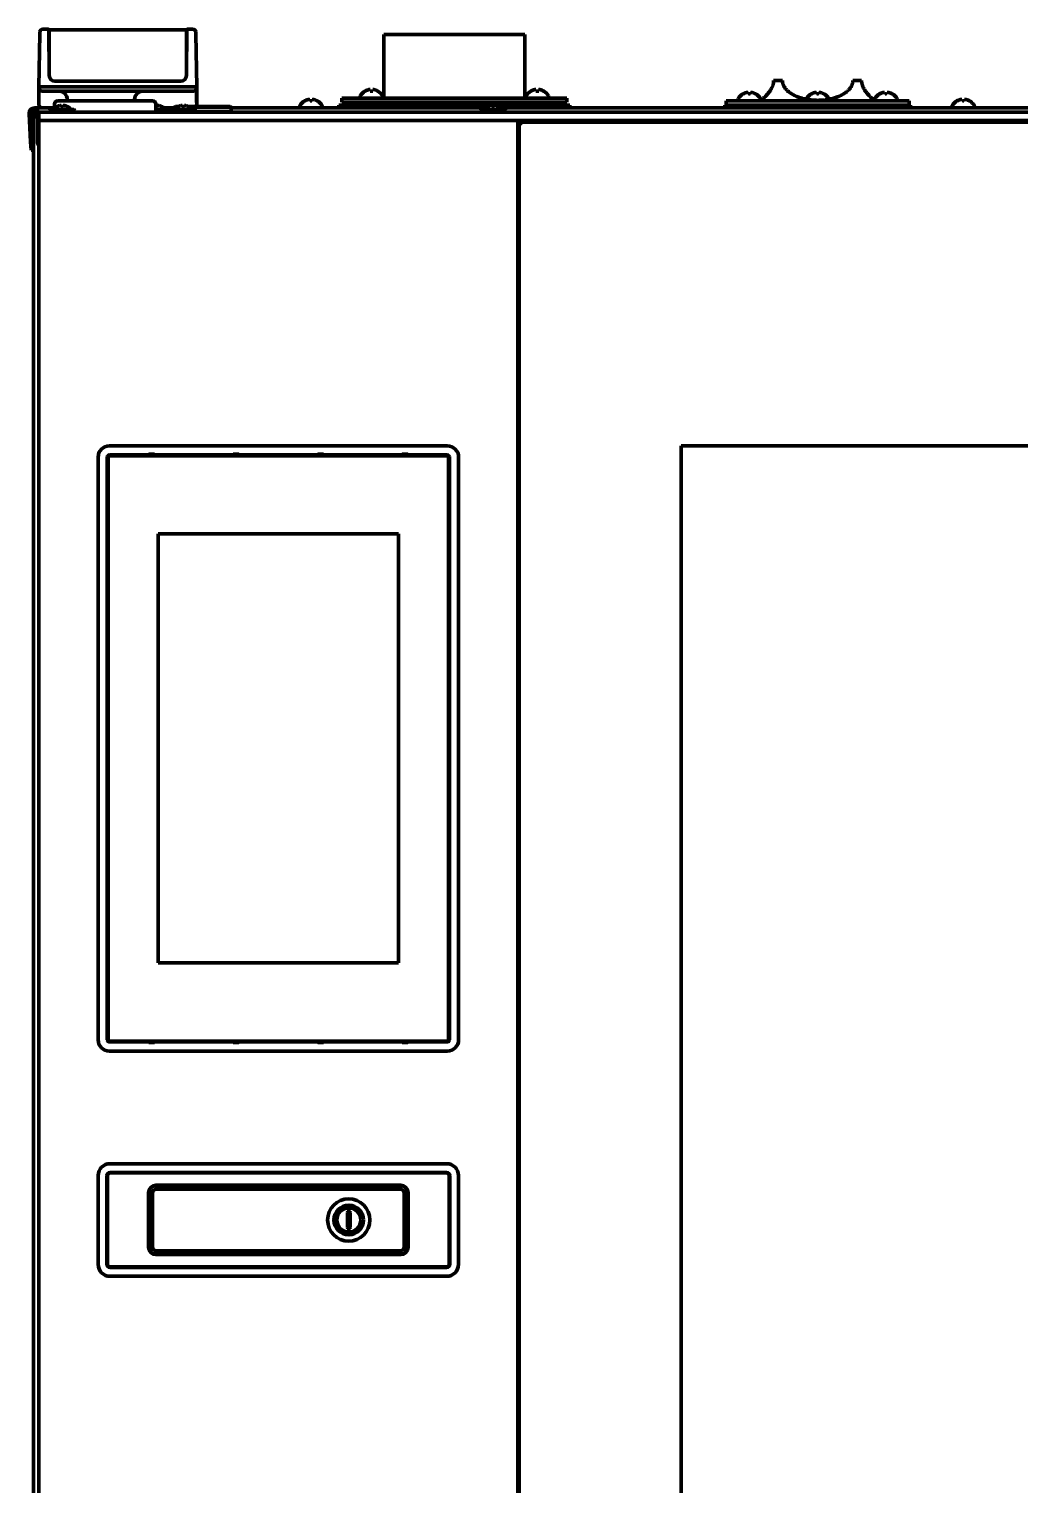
# Model space of a CAD drawing. Header units: inches. Extents: x -2983 to 7024, y 422 to 5529.
# Drawn here: x 2723 to 3075, y 3451 to 3968 of the extents above; entities that cross this region are included whole.
import ezdxf

# ---------------------------------------------------------------- set-up
doc = ezdxf.new("R2010")
doc.units = ezdxf.units.IN

msp = doc.modelspace()

# ---------------------------------------------------------------- linework, layer by layer
at = {"linetype": 'Continuous', "lineweight": 70}
for p, q in [((2726.78, 3947.89), (2727.11, 3966.62)), ((2727.11, 3966.62), (2727.12, 3967.41)), ((2728.12, 3968.39), (2730.04, 3968.39)), ((2730.3, 3966.62), (2730.29, 3968.14)), ((2730.41, 3954.07), (2730.3, 3966.62)), ((2730.41, 3968.19), (2730.41, 3966.39)), ((2779.16, 3968.19), (2730.41, 3968.19)), ((2730.41, 3966.39), (2730.41, 3951.89)), ((2779.16, 3968.19), (2779.16, 3966.39)), ((2779.27, 3966.62), (2779.16, 3954.07)), ((2779.16, 3966.39), (2779.16, 3951.89)), ((2779.28, 3968.14), (2779.27, 3966.62)), ((2779.53, 3968.39), (2781.44, 3968.39)), ((2782.44, 3967.41), (2782.46, 3966.62)), ((2782.46, 3966.62), (2782.78, 3947.89)), ((2899.28, 3966.49), (2849.28, 3966.49)), ((2849.28, 3966.49), (2849.28, 3943.89)), ((2899.28, 3943.89), (2899.28, 3966.49)), ((2726.79, 3947.37), (2726.78, 3947.89)), ((2727.78, 3947.89), (2726.78, 3947.89)), ((2726.78, 3946.82), (2726.78, 3942.96)), ((2726.79, 3947.33), (2726.79, 3947.37)), ((2781.78, 3947.89), (2727.78, 3947.89)), ((2727.79, 3946.39), (2781.78, 3946.39)), ((2777.16, 3949.89), (2732.41, 3949.89)), ((2781.78, 3947.89), (2782.78, 3947.89)), ((2782.78, 3947.37), (2782.77, 3947.33)), ((2782.77, 3945.9), (2782.77, 3942.36)), ((2782.78, 3947.89), (2782.78, 3947.37)), ((2782.78, 3947.89), (2782.78, 3946.82)), ((2782.78, 3947.89), (2782.78, 3947.37)), ((2782.78, 3946.82), (2782.78, 3942.96)), ((2842.54, 3946.34), (2842.54, 3946.37)), ((2847.14, 3946.37), (2847.14, 3946.34)), ((2901.43, 3946.34), (2901.43, 3946.37)), ((2906.03, 3946.37), (2906.03, 3946.34)), ((2987.67, 3950.09), (2990.78, 3950.09)), ((3015.78, 3950.09), (3018.9, 3950.09)), ((2726.28, 3940.39), (2725.28, 3940.39)), ((2726.28, 3940.39), (2726.28, 3938.32)), ((2732.31, 3940.39), (2726.28, 3940.39)), ((2726.78, 3941.91), (2726.79, 3941.37)), ((2732.34, 3941.91), (2732.31, 3940.22)), ((2733.16, 3940.89), (2733.16, 3940.87)), ((2733.34, 3942.89), (2767.23, 3942.89)), ((2734.66, 3940.87), (2734.66, 3941.27)), ((2735.41, 3941.27), (2735.41, 3940.87)), ((2736.84, 3943.44), (2736.85, 3942.89)), ((2736.91, 3940.87), (2736.91, 3940.89)), ((2760.72, 3942.89), (2760.73, 3943.44)), ((2768.28, 3939.4), (2768.23, 3941.91)), ((2768.91, 3941.27), (2768.91, 3940.87)), ((2770.41, 3940.87), (2770.41, 3940.89)), ((2774.98, 3940.39), (2771.1, 3940.39)), ((2775.23, 3940.89), (2774.98, 3940.64)), ((2774.98, 3940.64), (2774.98, 3939.89)), ((2774.98, 3940.64), (2775.78, 3940.64)), ((2776.2, 3940.89), (2775.23, 3940.89)), ((2776.16, 3940.89), (2776.16, 3940.87)), ((2777.66, 3940.87), (2777.66, 3941.27)), ((2778.41, 3940.89), (2777.66, 3940.89)), ((2778.41, 3941.27), (2778.41, 3940.87)), ((2794.73, 3940.89), (2779.87, 3940.89)), ((2779.91, 3940.87), (2779.91, 3940.89)), ((2780.28, 3940.64), (2794.98, 3940.64)), ((2782.77, 3941.37), (2782.78, 3941.9)), ((2794.98, 3940.64), (2794.73, 3940.89)), ((2794.98, 3939.14), (2794.98, 3940.64)), ((2885.5, 3940.39), (2794.99, 3940.39)), ((2819.38, 3940.99), (2819.38, 3940.79)), ((2821.08, 3942.84), (2821.08, 3942.87)), ((2825.68, 3942.87), (2825.68, 3942.84)), ((2827.38, 3940.79), (2827.38, 3940.99)), ((2833.28, 3941.39), (2915.28, 3941.39)), ((2833.28, 3941.39), (2833.28, 3940.39)), ((2834.28, 3943.89), (2914.28, 3943.89)), ((2834.28, 3943.89), (2834.28, 3942.39)), ((2914.28, 3942.39), (2834.28, 3942.39)), ((2840.84, 3944.49), (2840.84, 3944.29)), ((2843.24, 3941.58), (2842.91, 3941.39)), ((2843.09, 3942.39), (2843.24, 3942.3)), ((2843.24, 3942.3), (2843.24, 3941.58)), ((2843.24, 3942.3), (2844.84, 3942.3)), ((2846.44, 3941.58), (2843.24, 3941.58)), ((2844.84, 3942.3), (2846.44, 3942.3)), ((2846.44, 3942.3), (2846.59, 3942.39)), ((2846.44, 3941.58), (2846.44, 3942.3)), ((2846.77, 3941.39), (2846.44, 3941.58)), ((2848.84, 3944.29), (2848.84, 3944.49)), ((2849.28, 3942.39), (2849.28, 3941.39)), ((2886.16, 3940.89), (2886.16, 3940.87)), ((2887.66, 3940.87), (2887.66, 3941.27)), ((2888.41, 3941.27), (2888.41, 3940.87)), ((2889.91, 3940.87), (2889.91, 3940.89)), ((3452.97, 3940.39), (2890.6, 3940.39)), ((2899.28, 3941.39), (2899.28, 3942.39)), ((2899.73, 3944.49), (2899.73, 3944.29)), ((2902.13, 3941.58), (2901.8, 3941.39)), ((2901.98, 3942.39), (2902.13, 3942.3)), ((2902.13, 3942.3), (2902.13, 3941.58)), ((2902.13, 3942.3), (2903.73, 3942.3)), ((2905.33, 3941.58), (2902.13, 3941.58)), ((2903.73, 3942.3), (2905.33, 3942.3)), ((2905.33, 3942.3), (2905.48, 3942.39)), ((2905.33, 3941.58), (2905.33, 3942.3)), ((2905.66, 3941.39), (2905.33, 3941.58)), ((2907.73, 3944.29), (2907.73, 3944.49)), ((2914.28, 3942.39), (2914.28, 3943.89)), ((2915.28, 3940.39), (2915.28, 3941.39)), ((2970.28, 3941.39), (3036.28, 3941.39)), ((2970.28, 3941.39), (2970.28, 3940.39)), ((2970.78, 3942.89), (3035.78, 3942.89)), ((2970.78, 3942.89), (2970.78, 3941.39)), ((2975.04, 3943.49), (2975.04, 3943.29)), ((2976.74, 3945.34), (2976.74, 3945.37)), ((2981.34, 3945.37), (2981.34, 3945.34)), ((2983.04, 3943.29), (2983.04, 3943.49)), ((2983.28, 3943.09), (2983.28, 3942.89)), ((3000.98, 3945.34), (3000.98, 3945.37)), ((3005.58, 3945.37), (3005.58, 3945.34)), ((3023.28, 3942.89), (3023.28, 3943.09)), ((3023.53, 3943.49), (3023.53, 3943.29)), ((3025.23, 3945.34), (3025.23, 3945.37)), ((3029.83, 3945.37), (3029.83, 3945.34)), ((3031.53, 3943.29), (3031.53, 3943.49)), ((3035.78, 3941.39), (3035.78, 3942.89)), ((3036.28, 3940.39), (3036.28, 3941.39)), ((3050.98, 3940.99), (3050.98, 3940.79)), ((3052.68, 3942.84), (3052.68, 3942.87)), ((3057.28, 3942.87), (3057.28, 3942.84)), ((3058.98, 3940.79), (3058.98, 3940.99)), ((2723.29, 3938.29), (2723.81, 3928.39)), ((2724.29, 3938.34), (2724.8, 3928.44)), ((2724.78, 3937.29), (2726.28, 3937.29)), ((2724.78, 3937.29), (2724.78, 2272.09)), ((2726.28, 3939.39), (2725.28, 3939.39)), ((2726.28, 3938.32), (2726.28, 3928.4)), ((2726.78, 3938.89), (2728.78, 3938.89)), ((2726.78, 3938.89), (2726.78, 3935.89)), ((2728.78, 3935.89), (2726.78, 3935.89)), ((2726.78, 2287.89), (2726.78, 3935.89)), ((2728.78, 3935.89), (2726.78, 3935.89)), ((2728.78, 3938.89), (3614.78, 3938.89)), ((2728.78, 3935.89), (2894.78, 3935.89)), ((2728.78, 3935.89), (3614.78, 3935.89)), ((2730.53, 3939.49), (2730.53, 3939.29)), ((2735.03, 3939.89), (2730.93, 3939.89)), ((2739.13, 3939.89), (2735.03, 3939.89)), ((2739.53, 3939.29), (2739.53, 3939.49)), ((2768.53, 3939.89), (2768.27, 3939.89)), ((2772.63, 3939.89), (2768.53, 3939.89)), ((2773.03, 3939.29), (2773.03, 3939.49)), ((2773.53, 3939.49), (2773.53, 3939.29)), ((2778.03, 3939.89), (2773.93, 3939.89)), ((2782.13, 3939.89), (2778.03, 3939.89)), ((2782.51, 3939.14), (2794.98, 3939.14)), ((2782.53, 3939.29), (2782.53, 3939.49)), ((2794.73, 3938.89), (2794.98, 3939.14)), ((2883.53, 3939.49), (2883.53, 3939.29)), ((2888.03, 3939.89), (2883.93, 3939.89)), ((2892.13, 3939.89), (2888.03, 3939.89)), ((2892.53, 3939.29), (2892.53, 3939.49)), ((2896.78, 2485.91), (2896.78, 3935.89)), ((3446.28, 3935.39), (2897.28, 3935.39)), ((2897.28, 3935.39), (2898.28, 3934.39)), ((2897.28, 3935.39), (2897.28, 2485.99)), ((2897.78, 3935.89), (2897.78, 3935.39)), ((2932.78, 3935.89), (2932.78, 3935.39)), ((2723.96, 3925.39), (2723.81, 3928.39)), ((2723.96, 3925.39), (2724.78, 3925.44)), ((2896.78, 3904.39), (2897.28, 3904.39)), ((2897.3, 3903.89), (2896.79, 3903.89)), ((2896.78, 3863.39), (2897.28, 3863.39)), ((2897.3, 3863.89), (2896.79, 3863.89)), ((2747.78, 3609.39), (2747.78, 3816.39)), ((2751.03, 3816.39), (2751.03, 3609.39)), ((2751.33, 3816.39), (2751.33, 3609.39)), ((2751.78, 3820.39), (2871.78, 3820.39)), ((2871.78, 3817.14), (2751.78, 3817.14)), ((2871.78, 3816.84), (2751.78, 3816.84)), ((2765.78, 3817.36), (2765.78, 3817.14)), ((2766.03, 3817.37), (2767.53, 3817.37)), ((2767.78, 3817.14), (2767.78, 3817.36)), ((2795.78, 3817.36), (2795.78, 3817.14)), ((2796.03, 3817.37), (2797.53, 3817.37)), ((2797.78, 3817.14), (2797.78, 3817.36)), ((2825.78, 3817.36), (2825.78, 3817.14)), ((2826.03, 3817.37), (2827.53, 3817.37)), ((2827.78, 3817.14), (2827.78, 3817.36)), ((2855.78, 3817.36), (2855.78, 3817.14)), ((2856.03, 3817.37), (2857.53, 3817.37)), ((2857.78, 3817.14), (2857.78, 3817.36)), ((2872.23, 3609.39), (2872.23, 3816.39)), ((2872.53, 3609.39), (2872.53, 3816.39)), ((2875.78, 3816.39), (2875.78, 3609.39)), ((2954.78, 3820.39), (2954.78, 2600.99)), ((3388.78, 3820.39), (2954.78, 3820.39)), ((2854.45, 3789.09), (2769.11, 3789.09)), ((2769.11, 3789.09), (2769.11, 3636.69)), ((2854.45, 3636.69), (2854.45, 3789.09)), ((2769.11, 3636.69), (2854.45, 3636.69)), ((2751.78, 3608.94), (2871.78, 3608.94)), ((2751.78, 3608.64), (2871.78, 3608.64)), ((2871.78, 3605.39), (2751.78, 3605.39)), ((2765.78, 3608.64), (2765.78, 3608.42)), ((2766.03, 3608.42), (2767.53, 3608.42)), ((2767.78, 3608.42), (2767.78, 3608.64)), ((2795.78, 3608.64), (2795.78, 3608.42)), ((2796.03, 3608.42), (2797.53, 3608.42)), ((2797.78, 3608.42), (2797.78, 3608.64)), ((2825.78, 3608.64), (2825.78, 3608.42)), ((2826.03, 3608.42), (2827.53, 3608.42)), ((2827.78, 3608.42), (2827.78, 3608.64)), ((2855.78, 3608.64), (2855.78, 3608.42)), ((2856.03, 3608.42), (2857.53, 3608.42)), ((2857.78, 3608.42), (2857.78, 3608.64)), ((2752.03, 3565.39), (2871.53, 3565.39)), ((2747.78, 3529.64), (2747.78, 3561.14)), ((2750.93, 3561.14), (2750.93, 3529.64)), ((2751.09, 3529.64), (2751.09, 3561.14)), ((2871.53, 3562.25), (2752.03, 3562.25)), ((2752.03, 3562.09), (2871.53, 3562.09)), ((2855.24, 3557.7), (2768.33, 3557.7)), ((2872.48, 3561.14), (2872.48, 3529.64)), ((2872.64, 3529.64), (2872.64, 3561.14)), ((2875.78, 3561.14), (2875.78, 3529.64)), ((2765.73, 3555.1), (2765.73, 3535.69)), ((2765.89, 3535.69), (2765.89, 3555.1)), ((2767.08, 3554.89), (2767.08, 3551.94)), ((2768.33, 3557.54), (2855.24, 3557.54)), ((2854.98, 3556.39), (2768.58, 3556.39)), ((2856.48, 3535.89), (2856.48, 3554.89)), ((2857.68, 3555.1), (2857.68, 3535.69)), ((2857.84, 3535.69), (2857.84, 3555.1)), ((2767.08, 3550.94), (2767.08, 3551.94)), ((2767.08, 3549.71), (2767.08, 3550.94)), ((2767.08, 3548.71), (2767.08, 3549.71)), ((2767.08, 3548.71), (2767.08, 3542.08)), ((2836.28, 3547.89), (2836.28, 3542.89)), ((2837.28, 3542.89), (2837.28, 3547.89)), ((2767.08, 3541.08), (2767.08, 3542.08)), ((2767.08, 3539.84), (2767.08, 3541.08)), ((2767.08, 3538.84), (2767.08, 3539.84)), ((2767.08, 3538.84), (2767.08, 3535.89)), ((2855.24, 3533.25), (2768.33, 3533.25)), ((2768.33, 3533.09), (2855.24, 3533.09)), ((2768.58, 3534.39), (2854.98, 3534.39)), ((2871.53, 3528.7), (2752.03, 3528.7)), ((2752.03, 3528.54), (2871.53, 3528.54)), ((2871.53, 3525.39), (2752.03, 3525.39))]:
    msp.add_line(p, q, dxfattribs=at)
for radius in [7.5, 5.25, 4.25]:
    msp.add_circle((2836.78, 3545.39), radius, dxfattribs=at)
for centre, radius, start, end in [((2728.12, 3967.39), 1, 90, 179), ((2730.04, 3968.14), 0.25, 0.5, 90), ((2779.53, 3968.14), 0.25, 90, 179.5), ((2781.44, 3967.39), 1, 1, 90), ((2732.43, 3951.89), 2, 180.5, 270), ((2777.14, 3951.89), 2, 270, 359.5), ((2727.79, 3947.39), 1, 181, 270), ((2733.84, 3943.39), 3, 1, 90), ((2763.73, 3943.39), 3, 90, 179), ((2781.78, 3947.39), 1, 270, 359), ((2845.04, 3942.27), 4.8, 121.3727, 149.6988), ((2844.64, 3942.27), 4.8, 30.3012, 58.6273), ((2903.93, 3942.27), 4.8, 121.3727, 149.6988), ((2903.53, 3942.27), 4.8, 30.3012, 58.6273), ((2725.28, 3938.39), 2, 90, 183), ((2735.03, 3937.64), 3.75, 120, 143.1301), ((2733.34, 3941.89), 1, 90, 179), ((2735.03, 3937.64), 3.73, 103.5627, 120.1668), ((2735.03, 3937.64), 3.25, 83.3693, 96.6307), ((2735.03, 3937.64), 3.73, 59.8332, 76.4373), ((2735.03, 3937.64), 3.75, 36.8699, 60), ((2767.23, 3941.89), 1, 1, 90), ((2768.53, 3937.64), 3.25, 83.3693, 95.0284), ((2768.53, 3937.64), 3.73, 59.8332, 76.4373), ((2768.53, 3937.64), 3.75, 36.8699, 60), ((2778.03, 3937.64), 3.75, 120, 143.1301), ((2778.03, 3937.64), 3.73, 103.5627, 120.1668), ((2778.03, 3937.64), 3.25, 83.3693, 96.6307), ((2778.03, 3937.64), 3.73, 59.8332, 76.4373), ((2778.03, 3937.64), 3.75, 36.8699, 60), ((2781.78, 3941.39), 1, 330, 358.9919), ((2819.78, 3940.99), 0.4, 149.6988, 180), ((2819.78, 3940.79), 0.4, 180, 270), ((2823.58, 3938.77), 4.8, 121.3727, 149.6988), ((2823.19, 3938.77), 4.8, 30.3012, 58.6273), ((2826.98, 3940.79), 0.4, 270, 0), ((2826.98, 3940.99), 0.4, 0, 30.3012), ((2841.24, 3944.49), 0.4, 149.6988, 180), ((2841.24, 3944.29), 0.4, 180, 270), ((2848.44, 3944.29), 0.4, 270, 0), ((2848.44, 3944.49), 0.4, 0, 30.3012), ((2888.03, 3937.64), 3.75, 120, 143.1301), ((2888.03, 3937.64), 3.73, 103.5627, 120.1668), ((2888.03, 3937.64), 3.25, 83.3693, 96.6307), ((2888.03, 3937.64), 3.73, 59.8332, 76.4373), ((2888.03, 3937.64), 3.75, 36.8699, 60), ((2900.13, 3944.49), 0.4, 149.6988, 180), ((2900.13, 3944.29), 0.4, 180, 270), ((2907.33, 3944.29), 0.4, 270, 0), ((2907.33, 3944.49), 0.4, 0, 30.3012), ((2975.44, 3943.49), 0.4, 149.6988, 180), ((2975.44, 3943.29), 0.4, 180, 270), ((2979.23, 3941.27), 4.8, 121.3727, 149.6988), ((2978.84, 3941.27), 4.8, 30.3012, 58.6273), ((2982.64, 3943.29), 0.4, 270, 0), ((2982.64, 3943.49), 0.4, 0, 30.3012), ((3003.48, 3941.27), 4.8, 121.3727, 149.6988), ((3003.09, 3941.27), 4.8, 30.3012, 58.6273), ((3023.93, 3943.49), 0.4, 149.6988, 180), ((3023.93, 3943.29), 0.4, 180, 270), ((3027.73, 3941.27), 4.8, 121.3727, 149.6988), ((3027.33, 3941.27), 4.8, 30.3012, 58.6273), ((3031.13, 3943.29), 0.4, 270, 0), ((3031.13, 3943.49), 0.4, 0, 30.3012), ((3051.38, 3940.99), 0.4, 149.6988, 180), ((3051.38, 3940.79), 0.4, 180, 270), ((3055.18, 3938.77), 4.8, 121.3727, 149.6988), ((3054.79, 3938.77), 4.8, 30.3012, 58.6273), ((3058.58, 3940.79), 0.4, 270, 0), ((3058.58, 3940.99), 0.4, 0, 30.3012), ((2725.28, 3938.39), 1, 90, 183), ((2726.78, 3937.29), 2, 104.4792, 175.9063), ((2726.78, 3937.29), 1, 120.0025, 175.5), ((2730.93, 3939.49), 0.4, 90, 180), ((2730.93, 3939.29), 0.4, 180, 270), ((2739.13, 3939.49), 0.4, 0, 90), ((2739.13, 3939.29), 0.4, 270, 0), ((2767.78, 3939.39), 0.5, 270, 1), ((2772.63, 3939.49), 0.4, 0, 90), ((2772.63, 3939.29), 0.4, 270, 0), ((2773.93, 3939.49), 0.4, 90, 180), ((2773.93, 3939.29), 0.4, 180, 270), ((2782.13, 3939.49), 0.4, 0, 90), ((2782.13, 3939.29), 0.4, 270, 0), ((2883.93, 3939.49), 0.4, 90, 180), ((2883.93, 3939.29), 0.4, 180, 270), ((2892.13, 3939.49), 0.4, 0, 90), ((2892.13, 3939.29), 0.4, 270, 0), ((2897.28, 3903.39), 1, 90, 119.9995), ((2751.78, 3816.39), 4, 90, 180), ((2751.78, 3816.39), 0.75, 90, 180), ((2751.78, 3816.39), 0.45, 90, 180), ((2871.78, 3816.39), 4, 0, 90), ((2871.78, 3816.39), 0.75, 0, 90), ((2871.78, 3816.39), 0.45, 0, 90), ((2751.78, 3609.39), 4, 180, 270), ((2751.78, 3609.39), 0.75, 180, 270), ((2751.78, 3609.39), 0.45, 180, 270), ((2871.78, 3609.39), 4, 270, 0), ((2871.78, 3609.39), 0.45, 270, 0), ((2871.78, 3609.39), 0.75, 270, 0), ((2752.03, 3561.14), 4.25, 90, 180), ((2871.53, 3561.14), 4.25, 0, 90), ((2752.03, 3561.14), 1.14, 90, 180), ((2752.03, 3561.14), 1.1, 90, 180), ((2752.03, 3561.14), 0.946, 90, 180), ((2768.33, 3555.1), 2.6, 90, 180), ((2855.24, 3555.1), 2.6, 0, 90), ((2871.53, 3561.14), 1.14, 0, 90), ((2871.53, 3561.14), 1.1, 0, 90), ((2871.53, 3561.14), 0.946, 0, 90), ((2768.33, 3555.1), 2.44, 90, 180), ((2768.58, 3554.89), 1.5, 90, 180), ((2854.98, 3554.89), 1.5, 0, 90), ((2855.24, 3555.1), 2.44, 0, 90), ((2836.78, 3547.89), 0.5, 0, 180), ((2836.78, 3542.89), 0.5, 180, 0), ((2768.33, 3535.69), 2.6, 180, 270), ((2768.33, 3535.69), 2.44, 180, 270), ((2768.58, 3535.89), 1.5, 180, 270), ((2854.98, 3535.89), 1.5, 270, 0), ((2855.24, 3535.69), 2.44, 270, 0), ((2855.24, 3535.69), 2.6, 270, 0), ((2752.03, 3529.64), 4.25, 180, 270), ((2752.03, 3529.64), 1.14, 180, 270), ((2752.03, 3529.64), 1.1, 180, 270), ((2752.03, 3529.64), 0.946, 180, 270), ((2871.53, 3529.64), 1.1, 270, 0), ((2871.53, 3529.64), 1.14, 270, 0), ((2871.53, 3529.64), 4.25, 270, 0), ((2871.53, 3529.64), 0.946, 270, 0)]:
    msp.add_arc(centre, radius, start, end, dxfattribs=at)
for centre, major_axis, ratio, start_param, end_param in [((2779, 3964.88), (0.25, -0.002), 0.999999, 5.393025, 6.282976), ((2727.8, 3941.39), (0, 1), 0.999992, 1.986682, 3.141593), ((2734.41, 3937.64), (0, -3.64), 0.707107, 3.044426, 3.23876), ((2735.66, 3937.64), (0, 3.64), 0.707107, 6.186018, 6.380352), ((2769.16, 3937.64), (0, 3.64), 0.707107, 6.186018, 6.380352), ((2777.41, 3937.64), (0, -3.64), 0.707107, 3.044426, 3.23876), ((2778.66, 3937.64), (0, 3.64), 0.707107, 6.186018, 6.380352), ((2781.77, 3941.39), (0, 1), 0.999992, 4.194444, 4.694936), ((2887.41, 3937.64), (0, -3.64), 0.707107, 3.044426, 3.23876), ((2888.66, 3937.64), (0, 3.64), 0.707107, 6.186018, 6.380352), ((2729.75, 3936.2), (-6.61, 1.06), 0.100425, 5.370861, 5.576685), ((2729.28, 3928.4), (3, 0), 0.999391, 3.141593, 3.727303), ((2766.03, 3817.36), (0.25, 0), 0.017455, 1.570796, 3.141593), ((2767.53, 3817.36), (0.25, 0), 0.017455, 0, 1.570796), ((2796.03, 3817.36), (0.25, 0), 0.017455, 1.570796, 3.141593), ((2797.53, 3817.36), (0.25, 0), 0.017455, 0, 1.570796), ((2826.03, 3817.36), (0.25, 0), 0.017455, 1.570796, 3.141593), ((2827.53, 3817.36), (0.25, 0), 0.017455, 0, 1.570796), ((2856.03, 3817.36), (0.25, 0), 0.017455, 1.570796, 3.141593), ((2857.53, 3817.36), (0.25, 0), 0.017455, 0, 1.570796), ((2766.03, 3608.42), (0.25, 0), 0.017455, 3.141593, 4.712389), ((2767.53, 3608.42), (0.25, 0), 0.017455, 4.712389, 6.283185), ((2796.03, 3608.42), (0.25, 0), 0.017455, 3.141593, 4.712389), ((2797.53, 3608.42), (0.25, 0), 0.017455, 4.712389, 6.283185), ((2826.03, 3608.42), (0.25, 0), 0.017455, 3.141593, 4.712389), ((2827.53, 3608.42), (0.25, 0), 0.017455, 4.712389, 6.283185), ((2856.03, 3608.42), (0.25, 0), 0.017455, 3.141593, 4.712389), ((2857.53, 3608.42), (0.25, 0), 0.017455, 4.712389, 6.283185)]:
    msp.add_ellipse(centre, major_axis=major_axis, ratio=ratio, start_param=start_param, end_param=end_param, dxfattribs=at)
for points, knots in [([(2730.41, 3964.69), (2730.4, 3964.7), (2730.37, 3964.72), (2730.33, 3964.79), (2730.32, 3964.85), (2730.31, 3964.88)], [0, 0, 0, 0, 0.125517, 0.562669, 1, 1, 1, 1]), ([(2726.78, 3947.89), (2726.78, 3947.9), (2726.78, 3947.87), (2726.78, 3947.78), (2726.78, 3947.71), (2726.78, 3947.57), (2726.78, 3947.52), (2726.78, 3947.44), (2726.78, 3947.41), (2726.78, 3947.34), (2726.78, 3947.31), (2726.78, 3947.14), (2726.78, 3946.99), (2726.78, 3946.82)], [0, 0, 0, 0, 0.25, 0.25, 0.5, 0.5, 0.625, 0.625, 0.6875, 0.6875, 0.75, 0.75, 1, 1, 1, 1]), ([(2726.79, 3946.2), (2726.8, 3946.36), (2726.8, 3946.64), (2726.8, 3946.86), (2726.8, 3946.98), (2726.8, 3947), (2726.8, 3947.05), (2726.8, 3947.11), (2726.8, 3947.16), (2726.79, 3947.26), (2726.79, 3947.3), (2726.79, 3947.33)], [0, 0, 0, 0, 0.25, 0.5, 0.5, 0.5625, 0.5625, 0.625, 0.75, 0.75, 1, 1, 1, 1]), ([(2782.77, 3947.33), (2782.77, 3947.3), (2782.77, 3947.26), (2782.77, 3947.13), (2782.77, 3946.97), (2782.77, 3946.75), (2782.77, 3946.5), (2782.77, 3946.36), (2782.77, 3946.2)], [0, 0, 0, 0, 0.25, 0.25, 0.5, 0.75, 0.75, 1, 1, 1, 1]), ([(2844.34, 3946.34), (2844.34, 3946.46), (2844.34, 3946.57), (2844.34, 3946.71), (2844.34, 3946.75), (2844.34, 3946.82), (2844.34, 3946.86), (2844.34, 3946.89)], [0, 0, 0, 0, 0.5, 0.5, 0.75, 0.75, 1, 1, 1, 1]), ([(2847.14, 3946.34), (2846.94, 3946.46), (2846.73, 3946.57), (2846.4, 3946.71), (2846.29, 3946.75), (2846.07, 3946.82), (2845.95, 3946.86), (2845.84, 3946.89)], [0, 0, 0, 0, 0.5, 0.5, 0.75, 0.75, 1, 1, 1, 1]), ([(2903.23, 3946.34), (2903.23, 3946.46), (2903.23, 3946.57), (2903.23, 3946.71), (2903.23, 3946.75), (2903.23, 3946.82), (2903.23, 3946.86), (2903.23, 3946.89)], [0, 0, 0, 0, 0.5, 0.5, 0.75, 0.75, 1, 1, 1, 1]), ([(2906.03, 3946.34), (2905.83, 3946.46), (2905.62, 3946.57), (2905.29, 3946.71), (2905.18, 3946.75), (2904.96, 3946.82), (2904.84, 3946.86), (2904.73, 3946.89)], [0, 0, 0, 0, 0.5, 0.5, 0.75, 0.75, 1, 1, 1, 1]), ([(2978.54, 3945.34), (2978.54, 3945.46), (2978.54, 3945.57), (2978.54, 3945.71), (2978.54, 3945.75), (2978.54, 3945.82), (2978.54, 3945.86), (2978.54, 3945.89)], [0, 0, 0, 0, 0.5, 0.5, 0.75, 0.75, 1, 1, 1, 1]), ([(2981.34, 3945.34), (2981.13, 3945.46), (2980.92, 3945.57), (2980.6, 3945.71), (2980.49, 3945.75), (2980.26, 3945.82), (2980.15, 3945.86), (2980.04, 3945.89)], [0, 0, 0, 0, 0.5, 0.5, 0.75, 0.75, 1, 1, 1, 1]), ([(2987.67, 3950.09), (2987.67, 3949.92), (2987.66, 3949.75), (2987.63, 3949.41), (2987.6, 3949.24), (2987.56, 3949.04), (2987.55, 3949), (2987.53, 3948.92), (2987.5, 3948.8), (2987.46, 3948.68), (2987.39, 3948.45), (2987.34, 3948.3), (2987.23, 3948.02), (2987.17, 3947.88), (2987.05, 3947.61), (2986.98, 3947.48), (2986.85, 3947.23), (2986.78, 3947.11), (2986.64, 3946.87), (2986.57, 3946.76), (2986.43, 3946.54), (2986.36, 3946.44), (2986.25, 3946.28), (2986.19, 3946.21), (2986.14, 3946.13), (2986.1, 3946.08), (2986.08, 3946.06), (2985.92, 3945.84), (2985.78, 3945.66), (2985.5, 3945.32), (2985.37, 3945.17), (2985.1, 3944.87), (2984.98, 3944.74), (2984.79, 3944.55), (2984.73, 3944.48), (2984.64, 3944.39), (2984.62, 3944.37), (2984.56, 3944.31), (2984.53, 3944.28), (2984.39, 3944.14), (2984.29, 3944.04), (2984.09, 3943.85), (2984, 3943.76), (2983.84, 3943.61), (2983.76, 3943.54), (2983.63, 3943.41), (2983.57, 3943.36), (2983.5, 3943.3), (2983.49, 3943.28), (2983.47, 3943.26), (2983.43, 3943.23), (2983.4, 3943.2), (2983.35, 3943.16), (2983.33, 3943.13), (2983.3, 3943.11), (2983.29, 3943.1), (2983.29, 3943.09), (2983.28, 3943.09), (2983.28, 3943.09)], [0, 0, 0, 0, 0.031276, 0.031276, 0.062553, 0.062553, 0.070372, 0.070372, 0.078191, 0.093829, 0.093829, 0.125106, 0.125106, 0.156382, 0.156382, 0.187658, 0.187658, 0.218935, 0.218935, 0.250211, 0.250211, 0.281488, 0.281488, 0.297126, 0.304945, 0.304945, 0.312764, 0.312764, 0.375317, 0.375317, 0.437869, 0.437869, 0.500422, 0.500422, 0.531699, 0.531699, 0.547337, 0.547337, 0.562975, 0.562975, 0.625528, 0.625528, 0.688081, 0.688081, 0.750633, 0.750633, 0.813186, 0.813186, 0.828824, 0.828824, 0.844463, 0.875739, 0.875739, 0.938292, 0.938292, 0.969568, 0.969568, 1, 1, 1, 1]), ([(3015.78, 3950.09), (3015.78, 3949.92), (3015.77, 3949.75), (3015.73, 3949.41), (3015.69, 3949.24), (3015.64, 3949.04), (3015.63, 3949), (3015.6, 3948.92), (3015.56, 3948.8), (3015.52, 3948.68), (3015.43, 3948.45), (3015.36, 3948.3), (3015.21, 3948.02), (3015.13, 3947.88), (3014.96, 3947.61), (3014.87, 3947.48), (3014.68, 3947.23), (3014.58, 3947.11), (3014.37, 3946.87), (3014.27, 3946.76), (3014.05, 3946.54), (3013.93, 3946.43), (3013.76, 3946.28), (3013.67, 3946.2), (3013.58, 3946.13), (3013.52, 3946.08), (3013.49, 3946.06), (3013.22, 3945.84), (3012.96, 3945.66), (3012.44, 3945.32), (3012.17, 3945.17), (3011.62, 3944.87), (3011.34, 3944.74), (3010.9, 3944.54), (3010.75, 3944.48), (3010.53, 3944.39), (3010.46, 3944.36), (3010.31, 3944.31), (3010.23, 3944.28), (3009.85, 3944.14), (3009.54, 3944.04), (3008.92, 3943.85), (3008.6, 3943.76), (3007.96, 3943.61), (3007.64, 3943.54), (3006.98, 3943.41), (3006.65, 3943.36), (3006.23, 3943.3), (3006.15, 3943.28), (3005.98, 3943.26), (3005.73, 3943.23), (3005.48, 3943.2), (3004.97, 3943.16), (3004.3, 3943.11), (3003.28, 3943.08), (3002.27, 3943.11), (3001.59, 3943.16), (3001.17, 3943.2), (3001.08, 3943.21), (3000.91, 3943.22), (3000.66, 3943.25), (3000.41, 3943.28), (2999.91, 3943.36), (2999.58, 3943.41), (2998.93, 3943.54), (2998.61, 3943.61), (2997.97, 3943.76), (2997.65, 3943.85), (2997.03, 3944.04), (2996.72, 3944.14), (2996.34, 3944.28), (2996.27, 3944.3), (2996.12, 3944.36), (2995.89, 3944.45), (2995.67, 3944.54), (2995.23, 3944.73), (2994.95, 3944.87), (2994.4, 3945.16), (2994.13, 3945.32), (2993.61, 3945.66), (2993.36, 3945.84), (2993.05, 3946.08), (2992.99, 3946.13), (2992.87, 3946.23), (2992.81, 3946.28), (2992.64, 3946.43), (2992.52, 3946.54), (2992.3, 3946.76), (2992.2, 3946.87), (2991.99, 3947.1), (2991.89, 3947.23), (2991.77, 3947.38), (2991.75, 3947.42), (2991.7, 3947.48), (2991.63, 3947.58), (2991.57, 3947.68), (2991.44, 3947.88), (2991.36, 3948.02), (2991.21, 3948.3), (2991.14, 3948.45), (2991.06, 3948.64), (2991.05, 3948.68), (2991.02, 3948.76), (2991.01, 3948.8), (2990.97, 3948.92), (2990.94, 3949), (2990.88, 3949.24), (2990.84, 3949.41), (2990.81, 3949.62), (2990.81, 3949.66), (2990.8, 3949.75), (2990.8, 3949.79), (2990.79, 3949.92), (2990.78, 3950.01), (2990.78, 3950.09)], [0, 0, 0, 0, 0.015625, 0.015625, 0.03125, 0.03125, 0.035156, 0.035156, 0.039062, 0.046875, 0.046875, 0.0625, 0.0625, 0.078125, 0.078125, 0.09375, 0.09375, 0.109375, 0.109375, 0.125, 0.125, 0.140625, 0.140625, 0.148437, 0.152344, 0.152344, 0.15625, 0.15625, 0.1875, 0.1875, 0.21875, 0.21875, 0.25, 0.25, 0.265625, 0.265625, 0.273437, 0.273437, 0.28125, 0.28125, 0.3125, 0.3125, 0.34375, 0.34375, 0.375, 0.375, 0.40625, 0.40625, 0.414062, 0.414062, 0.421875, 0.4375, 0.4375, 0.46875, 0.5, 0.53125, 0.5625, 0.5625, 0.570313, 0.570313, 0.578125, 0.59375, 0.59375, 0.625, 0.625, 0.65625, 0.65625, 0.6875, 0.6875, 0.71875, 0.71875, 0.726563, 0.726563, 0.734375, 0.75, 0.75, 0.78125, 0.78125, 0.8125, 0.8125, 0.84375, 0.84375, 0.851563, 0.851563, 0.859375, 0.859375, 0.875, 0.875, 0.890625, 0.890625, 0.90625, 0.90625, 0.910156, 0.910156, 0.914063, 0.921875, 0.921875, 0.9375, 0.9375, 0.953125, 0.953125, 0.957031, 0.957031, 0.960938, 0.960938, 0.96875, 0.96875, 0.984375, 0.984375, 0.988281, 0.988281, 0.992188, 0.992188, 1, 1, 1, 1]), ([(3002.78, 3945.34), (3002.78, 3945.46), (3002.78, 3945.57), (3002.78, 3945.71), (3002.78, 3945.75), (3002.78, 3945.82), (3002.78, 3945.86), (3002.78, 3945.89)], [0, 0, 0, 0, 0.5, 0.5, 0.75, 0.75, 1, 1, 1, 1]), ([(3005.58, 3945.34), (3005.38, 3945.46), (3005.17, 3945.57), (3004.85, 3945.71), (3004.74, 3945.75), (3004.51, 3945.82), (3004.4, 3945.86), (3004.28, 3945.89)], [0, 0, 0, 0, 0.5, 0.5, 0.75, 0.75, 1, 1, 1, 1]), ([(3023.28, 3943.09), (3023.28, 3943.09), (3023.28, 3943.09), (3023.28, 3943.09), (3023.27, 3943.1), (3023.24, 3943.13), (3023.19, 3943.18), (3023.1, 3943.26), (3023, 3943.36), (3022.94, 3943.41), (3022.84, 3943.51), (3022.8, 3943.54), (3022.75, 3943.59), (3022.73, 3943.61), (3022.69, 3943.65), (3022.67, 3943.67), (3022.56, 3943.77), (3022.47, 3943.85), (3022.28, 3944.04), (3022.18, 3944.14), (3021.96, 3944.36), (3021.84, 3944.48), (3021.6, 3944.73), (3021.47, 3944.87), (3021.27, 3945.09), (3021.21, 3945.16), (3021.1, 3945.28), (3021.07, 3945.32), (3021, 3945.4), (3020.96, 3945.45), (3020.79, 3945.66), (3020.65, 3945.84), (3020.43, 3946.13), (3020.36, 3946.23), (3020.22, 3946.43), (3020.14, 3946.54), (3020.04, 3946.7), (3020, 3946.76), (3019.93, 3946.87), (3019.89, 3946.93), (3019.79, 3947.11), (3019.72, 3947.23), (3019.59, 3947.48), (3019.52, 3947.61), (3019.4, 3947.87), (3019.34, 3948.01), (3019.27, 3948.19), (3019.25, 3948.23), (3019.23, 3948.3), (3019.21, 3948.34), (3019.18, 3948.45), (3019.15, 3948.53), (3019.08, 3948.76), (3019.04, 3948.92), (3018.99, 3949.16), (3018.97, 3949.24), (3018.95, 3949.37), (3018.95, 3949.41), (3018.93, 3949.49), (3018.93, 3949.54), (3018.91, 3949.75), (3018.9, 3949.92), (3018.9, 3950.09)], [0, 0, 0, 0, 0.000843, 0.000843, 0.06329, 0.06329, 0.125738, 0.188185, 0.188185, 0.250632, 0.250632, 0.281856, 0.281856, 0.297468, 0.297468, 0.31308, 0.31308, 0.375527, 0.375527, 0.437974, 0.437974, 0.500422, 0.500422, 0.562869, 0.562869, 0.594092, 0.594092, 0.609704, 0.609704, 0.625316, 0.625316, 0.687763, 0.687763, 0.718987, 0.718987, 0.750211, 0.750211, 0.765823, 0.765823, 0.781434, 0.781434, 0.812658, 0.812658, 0.843882, 0.843882, 0.875105, 0.875105, 0.882911, 0.882911, 0.890717, 0.890717, 0.906329, 0.906329, 0.937553, 0.937553, 0.953165, 0.953165, 0.96097, 0.96097, 0.968776, 0.968776, 1, 1, 1, 1]), ([(3027.03, 3945.34), (3027.03, 3945.46), (3027.03, 3945.57), (3027.03, 3945.71), (3027.03, 3945.75), (3027.03, 3945.82), (3027.03, 3945.86), (3027.03, 3945.89)], [0, 0, 0, 0, 0.5, 0.5, 0.75, 0.75, 1, 1, 1, 1]), ([(3029.83, 3945.34), (3029.63, 3945.46), (3029.42, 3945.57), (3029.1, 3945.71), (3028.99, 3945.75), (3028.76, 3945.82), (3028.65, 3945.86), (3028.53, 3945.89)], [0, 0, 0, 0, 0.5, 0.5, 0.75, 0.75, 1, 1, 1, 1]), ([(2726.78, 3942.97), (2726.78, 3942.8), (2726.78, 3942.65), (2726.78, 3942.38), (2726.78, 3942.26), (2726.78, 3942.12), (2726.78, 3942.08), (2726.78, 3942.03), (2726.78, 3942.01), (2726.78, 3941.98), (2726.78, 3941.92), (2726.78, 3941.89), (2726.78, 3941.9)], [0, 0, 0, 0, 0.25, 0.25, 0.5, 0.5, 0.625, 0.625, 0.6875, 0.6875, 0.75, 1, 1, 1, 1]), ([(2726.79, 3941.37), (2726.79, 3941.31), (2726.8, 3941.25), (2726.83, 3941.12), (2726.85, 3941.06), (2726.9, 3940.94), (2726.93, 3940.88), (2727, 3940.77), (2727.05, 3940.72), (2727.14, 3940.63), (2727.19, 3940.59), (2727.3, 3940.52), (2727.35, 3940.49), (2727.47, 3940.44), (2727.54, 3940.42), (2727.66, 3940.4), (2727.73, 3940.39), (2727.79, 3940.39)], [0, 0, 0, 0, 0.125, 0.125, 0.25, 0.25, 0.375, 0.375, 0.5, 0.5, 0.625, 0.625, 0.75, 0.75, 0.875, 0.875, 1, 1, 1, 1]), ([(2782.78, 3942.97), (2782.78, 3942.8), (2782.78, 3942.65), (2782.78, 3942.38), (2782.78, 3942.26), (2782.78, 3942.12), (2782.78, 3942.08), (2782.78, 3942.03), (2782.78, 3942.01), (2782.78, 3941.98), (2782.78, 3941.92), (2782.78, 3941.89), (2782.78, 3941.9)], [0, 0, 0, 0, 0.25, 0.25, 0.5, 0.5, 0.625, 0.625, 0.6875, 0.6875, 0.75, 1, 1, 1, 1]), ([(2822.88, 3942.84), (2822.88, 3942.96), (2822.88, 3943.07), (2822.88, 3943.21), (2822.88, 3943.25), (2822.88, 3943.32), (2822.88, 3943.36), (2822.88, 3943.39)], [0, 0, 0, 0, 0.5, 0.5, 0.75, 0.75, 1, 1, 1, 1]), ([(2825.68, 3942.84), (2825.48, 3942.96), (2825.27, 3943.07), (2824.95, 3943.21), (2824.84, 3943.25), (2824.61, 3943.32), (2824.5, 3943.36), (2824.38, 3943.39)], [0, 0, 0, 0, 0.5, 0.5, 0.75, 0.75, 1, 1, 1, 1]), ([(3054.48, 3942.84), (3054.48, 3942.96), (3054.48, 3943.07), (3054.48, 3943.21), (3054.48, 3943.25), (3054.48, 3943.32), (3054.48, 3943.36), (3054.48, 3943.39)], [0, 0, 0, 0, 0.5, 0.5, 0.75, 0.75, 1, 1, 1, 1]), ([(3057.28, 3942.84), (3057.08, 3942.96), (3056.87, 3943.07), (3056.55, 3943.21), (3056.44, 3943.25), (3056.21, 3943.32), (3056.1, 3943.36), (3055.98, 3943.39)], [0, 0, 0, 0, 0.5, 0.5, 0.75, 0.75, 1, 1, 1, 1])]:
    msp.add_open_spline(points, degree=3, knots=knots, dxfattribs=at)
for points in [[(2843.84, 3946.89), (2843.78, 3946.87), (2843.68, 3946.84), (2843.52, 3946.79), (2843.36, 3946.74), (2843.2, 3946.68), (2843.05, 3946.61), (2842.89, 3946.54), (2842.73, 3946.45), (2842.6, 3946.38), (2842.54, 3946.34)], [(2844.34, 3946.89), (2844.31, 3946.89), (2844.26, 3946.9), (2844.19, 3946.9), (2844.12, 3946.9), (2844.05, 3946.9), (2843.98, 3946.9), (2843.91, 3946.9), (2843.86, 3946.89), (2843.84, 3946.89)], [(2845.34, 3946.34), (2845.17, 3946.36), (2844.84, 3946.38), (2844.51, 3946.36), (2844.34, 3946.34)], [(2845.84, 3946.89), (2845.82, 3946.89), (2845.77, 3946.9), (2845.7, 3946.9), (2845.63, 3946.9), (2845.55, 3946.9), (2845.48, 3946.9), (2845.41, 3946.9), (2845.36, 3946.89), (2845.34, 3946.89)], [(2845.34, 3946.89), (2845.34, 3946.87), (2845.34, 3946.84), (2845.34, 3946.79), (2845.34, 3946.74), (2845.34, 3946.68), (2845.34, 3946.61), (2845.34, 3946.54), (2845.34, 3946.45), (2845.34, 3946.38), (2845.34, 3946.34)], [(2902.73, 3946.89), (2902.67, 3946.87), (2902.57, 3946.84), (2902.4, 3946.79), (2902.25, 3946.74), (2902.09, 3946.68), (2901.94, 3946.61), (2901.78, 3946.54), (2901.62, 3946.45), (2901.49, 3946.38), (2901.43, 3946.34)], [(2903.23, 3946.89), (2903.2, 3946.89), (2903.15, 3946.9), (2903.08, 3946.9), (2903.01, 3946.9), (2902.94, 3946.9), (2902.87, 3946.9), (2902.8, 3946.9), (2902.75, 3946.89), (2902.73, 3946.89)], [(2904.23, 3946.34), (2904.06, 3946.36), (2903.73, 3946.38), (2903.4, 3946.36), (2903.23, 3946.34)], [(2904.73, 3946.89), (2904.71, 3946.89), (2904.66, 3946.9), (2904.59, 3946.9), (2904.51, 3946.9), (2904.44, 3946.9), (2904.37, 3946.9), (2904.3, 3946.9), (2904.25, 3946.89), (2904.23, 3946.89)], [(2904.23, 3946.89), (2904.23, 3946.87), (2904.23, 3946.84), (2904.23, 3946.79), (2904.23, 3946.74), (2904.23, 3946.68), (2904.23, 3946.61), (2904.23, 3946.54), (2904.23, 3946.45), (2904.23, 3946.38), (2904.23, 3946.34)], [(2978.04, 3945.89), (2977.98, 3945.87), (2977.87, 3945.84), (2977.71, 3945.79), (2977.55, 3945.74), (2977.4, 3945.68), (2977.25, 3945.61), (2977.09, 3945.54), (2976.92, 3945.45), (2976.8, 3945.38), (2976.74, 3945.34)], [(2978.54, 3945.89), (2978.51, 3945.89), (2978.46, 3945.9), (2978.38, 3945.9), (2978.31, 3945.9), (2978.24, 3945.9), (2978.17, 3945.9), (2978.1, 3945.9), (2978.06, 3945.89), (2978.04, 3945.89)], [(2980.04, 3945.89), (2980.01, 3945.89), (2979.96, 3945.9), (2979.89, 3945.9), (2979.82, 3945.9), (2979.75, 3945.9), (2979.68, 3945.9), (2979.61, 3945.9), (2979.56, 3945.89), (2979.54, 3945.89)], [(2979.54, 3945.89), (2979.54, 3945.87), (2979.54, 3945.84), (2979.54, 3945.79), (2979.54, 3945.74), (2979.54, 3945.68), (2979.54, 3945.61), (2979.54, 3945.54), (2979.54, 3945.45), (2979.54, 3945.38), (2979.54, 3945.34)], [(3002.28, 3945.89), (3002.23, 3945.87), (3002.12, 3945.84), (3001.96, 3945.79), (3001.8, 3945.74), (3001.65, 3945.68), (3001.49, 3945.61), (3001.34, 3945.54), (3001.17, 3945.45), (3001.05, 3945.38), (3000.98, 3945.34)], [(3002.78, 3945.89), (3002.76, 3945.89), (3002.71, 3945.9), (3002.63, 3945.9), (3002.56, 3945.9), (3002.49, 3945.9), (3002.42, 3945.9), (3002.35, 3945.9), (3002.31, 3945.89), (3002.28, 3945.89)], [(3004.28, 3945.89), (3004.26, 3945.89), (3004.21, 3945.9), (3004.14, 3945.9), (3004.07, 3945.9), (3004, 3945.9), (3003.93, 3945.9), (3003.86, 3945.9), (3003.81, 3945.89), (3003.78, 3945.89)], [(3003.78, 3945.89), (3003.78, 3945.87), (3003.78, 3945.84), (3003.78, 3945.79), (3003.78, 3945.74), (3003.78, 3945.68), (3003.78, 3945.61), (3003.78, 3945.54), (3003.78, 3945.45), (3003.78, 3945.38), (3003.78, 3945.34)], [(3026.53, 3945.89), (3026.48, 3945.87), (3026.37, 3945.84), (3026.21, 3945.79), (3026.05, 3945.74), (3025.89, 3945.68), (3025.74, 3945.61), (3025.59, 3945.54), (3025.42, 3945.45), (3025.3, 3945.38), (3025.23, 3945.34)], [(3027.03, 3945.89), (3027.01, 3945.89), (3026.96, 3945.9), (3026.88, 3945.9), (3026.81, 3945.9), (3026.74, 3945.9), (3026.67, 3945.9), (3026.6, 3945.9), (3026.56, 3945.89), (3026.53, 3945.89)], [(3028.53, 3945.89), (3028.51, 3945.89), (3028.46, 3945.9), (3028.39, 3945.9), (3028.32, 3945.9), (3028.25, 3945.9), (3028.18, 3945.9), (3028.1, 3945.9), (3028.06, 3945.89), (3028.03, 3945.89)], [(3028.03, 3945.89), (3028.03, 3945.87), (3028.03, 3945.84), (3028.03, 3945.79), (3028.03, 3945.74), (3028.03, 3945.68), (3028.03, 3945.61), (3028.03, 3945.54), (3028.03, 3945.45), (3028.03, 3945.38), (3028.03, 3945.34)], [(2822.38, 3943.39), (2822.33, 3943.37), (2822.22, 3943.34), (2822.06, 3943.29), (2821.9, 3943.24), (2821.75, 3943.18), (2821.59, 3943.11), (2821.44, 3943.04), (2821.27, 3942.95), (2821.15, 3942.88), (2821.08, 3942.84)], [(2822.88, 3943.39), (2822.86, 3943.39), (2822.81, 3943.4), (2822.73, 3943.4), (2822.66, 3943.4), (2822.59, 3943.4), (2822.52, 3943.4), (2822.45, 3943.4), (2822.41, 3943.39), (2822.38, 3943.39)], [(2823.88, 3942.84), (2823.72, 3942.86), (2823.38, 3942.88), (2823.05, 3942.86), (2822.88, 3942.84)], [(2824.38, 3943.39), (2824.36, 3943.39), (2824.31, 3943.4), (2824.24, 3943.4), (2824.17, 3943.4), (2824.1, 3943.4), (2824.03, 3943.4), (2823.96, 3943.4), (2823.91, 3943.39), (2823.88, 3943.39)], [(2823.88, 3943.39), (2823.88, 3943.37), (2823.88, 3943.34), (2823.88, 3943.29), (2823.88, 3943.24), (2823.88, 3943.18), (2823.88, 3943.11), (2823.88, 3943.04), (2823.88, 3942.95), (2823.88, 3942.88), (2823.88, 3942.84)], [(2979.54, 3945.34), (2979.37, 3945.36), (2979.04, 3945.38), (2978.7, 3945.36), (2978.54, 3945.34)], [(3003.78, 3945.34), (3003.62, 3945.36), (3003.28, 3945.38), (3002.95, 3945.36), (3002.78, 3945.34)], [(3028.03, 3945.34), (3027.87, 3945.36), (3027.53, 3945.38), (3027.2, 3945.36), (3027.03, 3945.34)], [(3053.98, 3943.39), (3053.93, 3943.37), (3053.82, 3943.34), (3053.66, 3943.29), (3053.5, 3943.24), (3053.35, 3943.18), (3053.19, 3943.11), (3053.04, 3943.04), (3052.87, 3942.95), (3052.75, 3942.88), (3052.68, 3942.84)], [(3054.48, 3943.39), (3054.46, 3943.39), (3054.41, 3943.4), (3054.33, 3943.4), (3054.26, 3943.4), (3054.19, 3943.4), (3054.12, 3943.4), (3054.05, 3943.4), (3054.01, 3943.39), (3053.98, 3943.39)], [(3055.48, 3942.84), (3055.32, 3942.86), (3054.98, 3942.88), (3054.65, 3942.86), (3054.48, 3942.84)], [(3055.98, 3943.39), (3055.96, 3943.39), (3055.91, 3943.4), (3055.84, 3943.4), (3055.77, 3943.4), (3055.7, 3943.4), (3055.63, 3943.4), (3055.56, 3943.4), (3055.51, 3943.39), (3055.48, 3943.39)], [(3055.48, 3943.39), (3055.48, 3943.37), (3055.48, 3943.34), (3055.48, 3943.29), (3055.48, 3943.24), (3055.48, 3943.18), (3055.48, 3943.11), (3055.48, 3943.04), (3055.48, 3942.95), (3055.48, 3942.88), (3055.48, 3942.84)], [(2724.79, 3937.43), (2724.79, 3937.39), (2724.78, 3937.34), (2724.78, 3937.29)], [(2725.79, 3937.37), (2725.79, 3937.35), (2725.78, 3937.32), (2725.78, 3937.29)]]:
    msp.add_open_spline(points, degree=3, dxfattribs=at)

doc.saveas('drawing.dxf')
